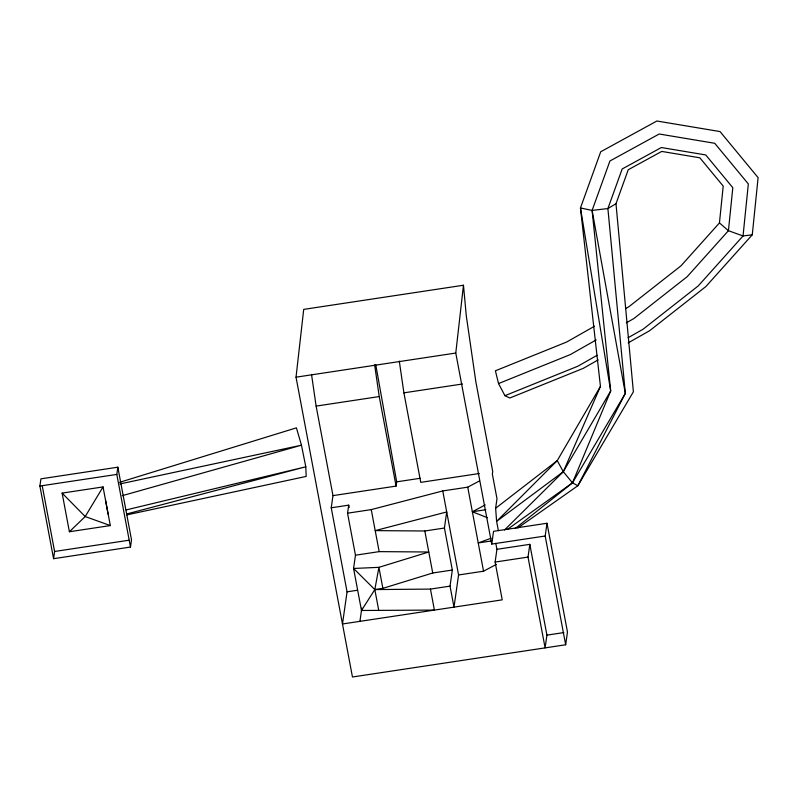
<?xml version="1.0" encoding="UTF-8"?>
<svg xmlns="http://www.w3.org/2000/svg" width="798" height="798" viewBox="0 0 798 798"><rect width="100%" height="100%" fill="white"/><g stroke="black" fill="none" stroke-linecap="round" stroke-linejoin="round"><path stroke-width="1.2" d="M625.612 308.597L628.824 306.771L680.993 265.824L719.447 222.931L723.207 186.084L699.826 157.795L661.722 151.421L628.235 169.745L615.986 203.739L633.383 391.818L577.882 485.723L517.792 527.977M628.186 342.871L649.602 330.731L705.861 286.562L752.275 234.802L758.1 177.635L720.035 131.57L656.894 121.007L600.724 151.76L580.465 207.949L600.445 386.422L563.308 471.708L504.496 530.012M546.999 523.259L545.184 536.007L491.738 544.076L493.553 531.338L546.999 523.259L567.468 632.036L565.662 644.774L352.457 676.993L296.028 377.185L303.709 309.385L463.468 285.245L466.321 316.078L475.877 381.963L492.725 471.488L492.356 474.092L496.984 498.68L495.628 508.246L496.615 521.363L498.361 530.61M491.738 544.076L455.778 353.045L463.468 285.245M39.9 486.032L40.927 478.83L117.835 467.199L131.51 539.847L130.483 547.059L53.576 558.69L39.9 486.032L116.817 474.411L117.835 467.199M53.576 558.69L54.603 551.478L42.294 486.092M495.807 543.328L496.935 549.313L495.119 562.061L502.231 599.847L342.482 623.986L347.06 591.827L331.24 507.797L332.975 495.628L316.128 406.102L311.519 374.382M355.459 555.209L379.16 551.627L428.785 551.997L378.92 567.338L353.574 568.465L374.821 589.582L430.451 589.084L434.401 610.091L361.474 610.48L353.574 568.465L355.459 555.209L347.549 513.204L348.696 505.154L331.24 507.797M359.928 621.353L361.813 608.116M332.975 495.628L396.087 486.092L396.686 481.842L375.778 364.816M444.426 528.037L446.71 511.947L375.21 530.62L424.825 530.989L444.426 528.037L452.326 570.041L450.042 586.131L453.992 607.138L458.571 574.969L442.76 490.94L467.738 487.169L479.508 480.915M529.822 544.346L546.919 635.138L545.104 647.876L528.017 557.084L529.822 544.346L496.935 549.313M515.109 528.585L572.475 482.86L610.689 390.99L592.106 210.423L609.931 160.987L659.198 134.004L714.739 143.291L748.334 183.949L743.038 235.969L698.26 285.903L643.068 329.235L628.086 337.734M600.445 386.422L557.243 460.626L496.615 521.363L563.308 471.708L610.689 390.99L580.465 207.949L592.106 210.423L607.896 208.547L615.986 203.739M103.042 486.93L85.196 516.545L69.396 531.747L62.124 493.104L103.042 486.93L110.314 525.573L69.396 531.747M361.474 610.48L374.821 589.582L378.92 567.338L382.87 588.345L374.821 589.582L378.781 610.59M495.628 508.246L557.243 460.626L563.308 471.708L572.475 482.86L577.882 485.723L625.333 393.394L607.896 208.547L622.171 168.977L661.352 147.53L705.751 154.952L732.813 187.71L728.434 230.692L687.198 276.677L633.831 318.572L626.31 322.841M507.259 529.493L572.475 482.86L625.333 393.394L592.106 210.423M594.52 326.222L566.64 342.033L495.398 370.801L498.531 383.569L504.935 395.668L509.802 398.012L583.218 368.377L598.211 359.878M596.206 339.908L570.41 354.541L498.531 383.569M597.044 355.329L577.782 366.252L504.935 395.668M487.379 517.702L472.366 511.757L485.214 504.935M458.571 574.969L483.548 571.198L496.396 564.376M491.069 538.231L478.231 542.949L491.698 540.914M119.53 482.341L296.417 427.848L301.464 445.194L305.804 466.8L306.163 476.426L126.952 514.86M382.87 588.345L432.735 573.004L452.326 570.041M122.293 495.658L301.464 445.194L119.989 483.927M126.683 513.972L305.804 466.8L126.194 509.912M347.549 513.204L371.25 509.613L442.76 490.94M296.028 377.185L455.778 353.045M316.128 406.102L379.24 396.566L396.087 486.092M399.299 361.115L403.908 392.845L462.461 383.988M396.686 481.842L420.187 478.291M479.309 473.513L420.755 482.361L403.908 392.845M54.603 551.478L129.067 540.216M472.366 511.757L485.832 509.723M495.119 562.061L528.017 557.084M347.06 591.827L357.524 590.241M430.451 589.084L450.042 586.131M546.919 635.138L563.847 632.575M752.275 234.802L743.038 235.969L728.434 230.692L719.447 222.931M110.314 525.573L85.196 516.545L62.124 493.104M545.184 536.007L565.662 644.774M467.738 487.169L483.548 571.198M424.825 530.989L432.735 573.004M371.25 509.613L379.16 551.627M348.696 505.154L349.145 507.558M116.817 474.411L130.483 547.059M105.565 500.366L108.119 514.251M374.631 364.846L379.24 396.566"/></g></svg>
